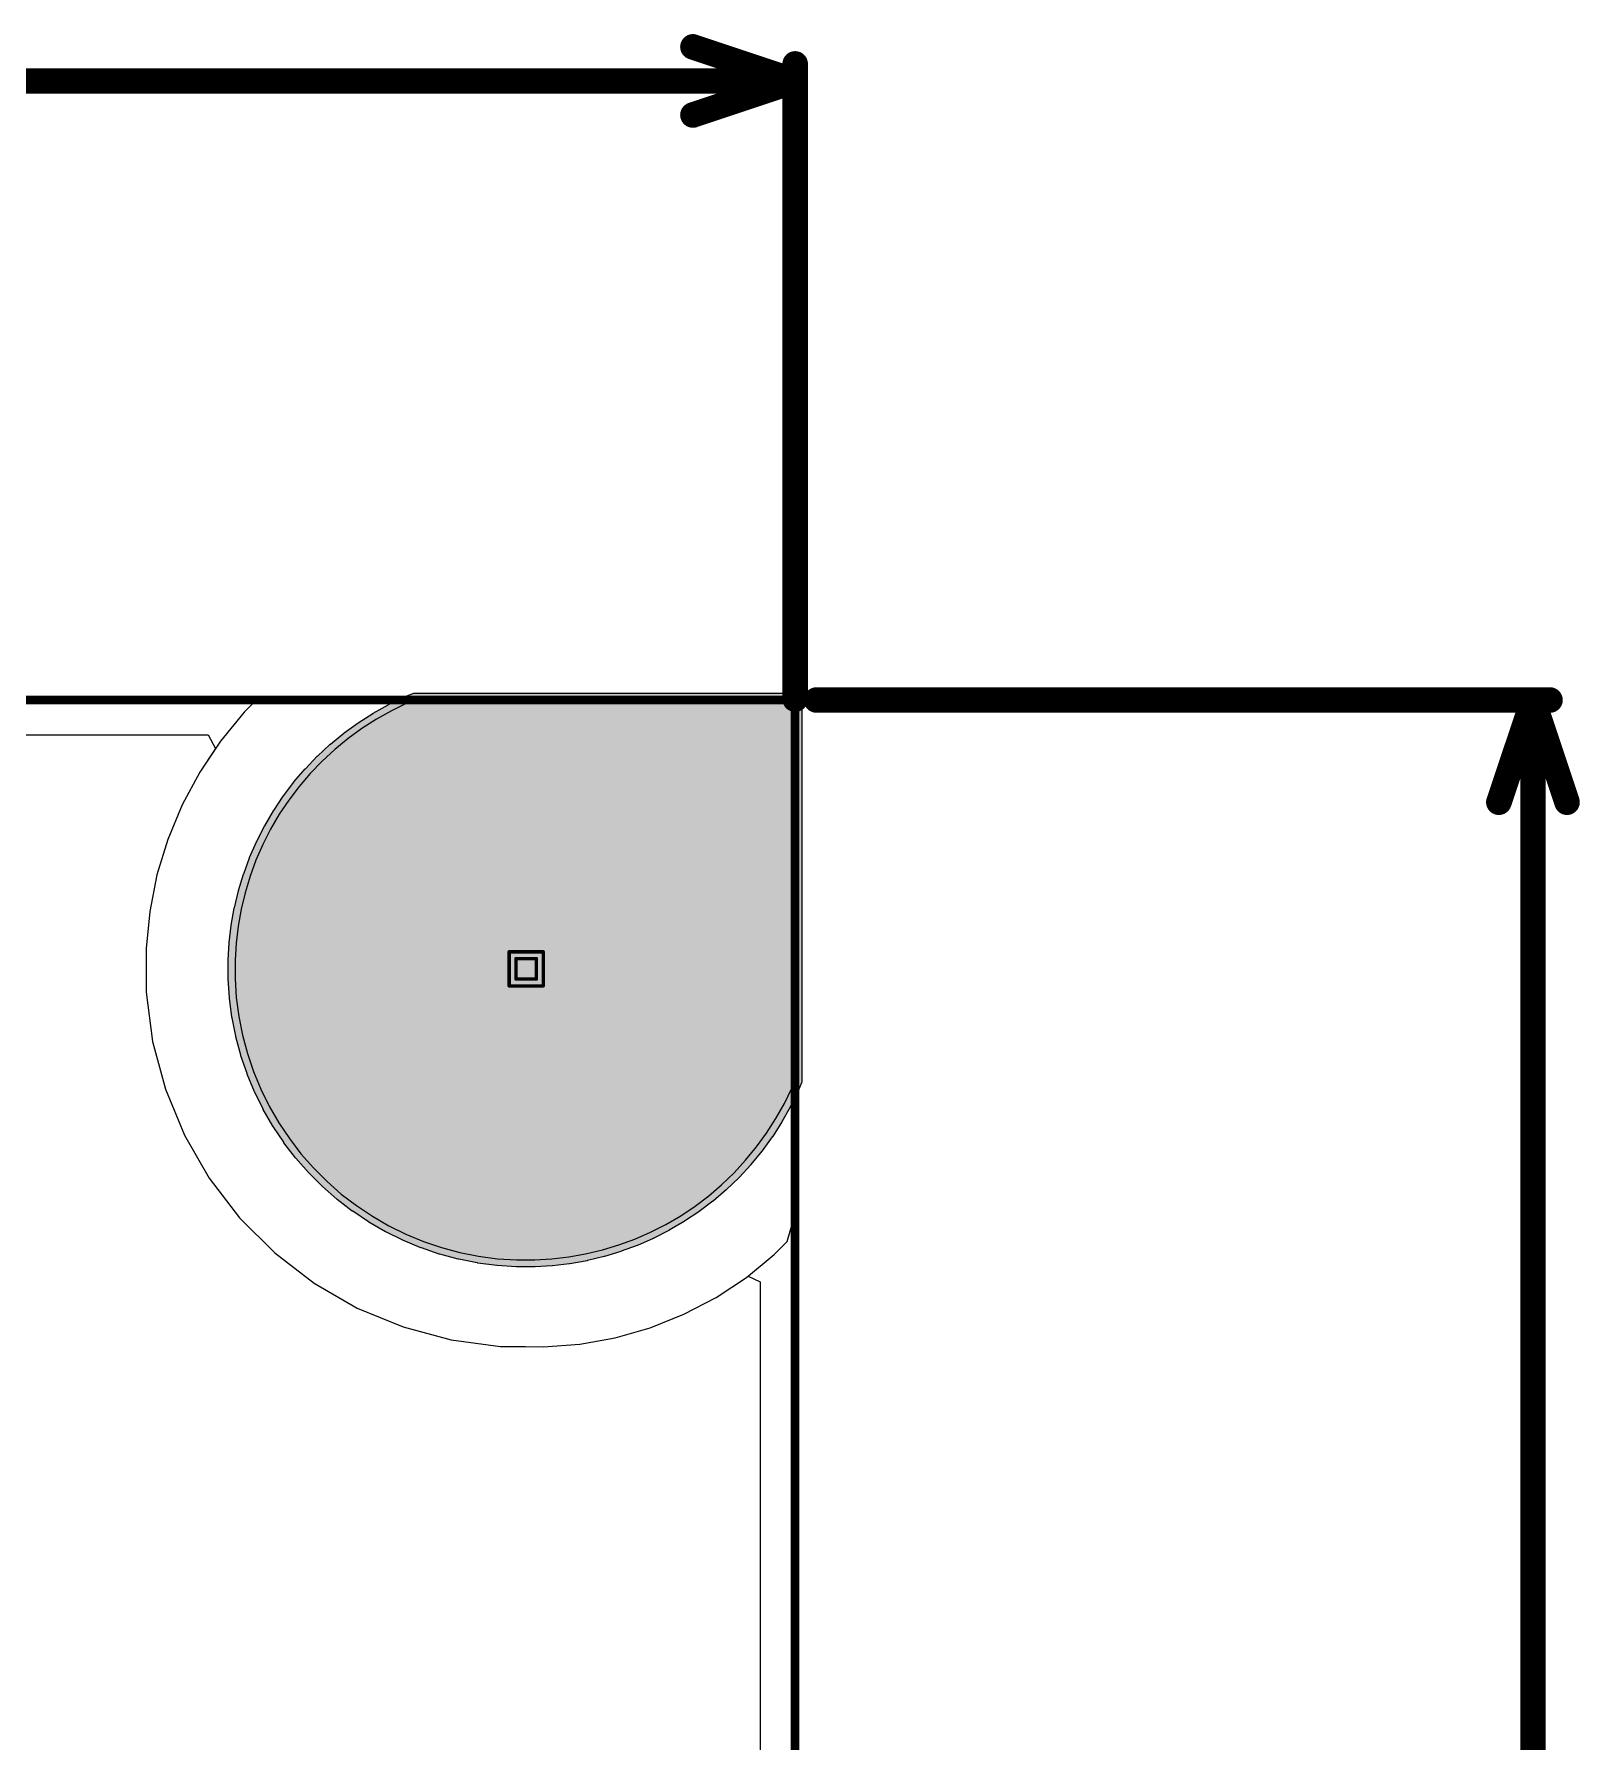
# Model space of a CAD drawing. Header units: inches. Extents: x -3 to 195, y 0 to 199.
# Drawn here: x 3.097 to 4.004, y 4.113 to 5.115 of the extents above; entities that cross this region are included whole.
import ezdxf

# ---------------------------------------------------------------- set-up
doc = ezdxf.new("R2010")
doc.units = ezdxf.units.IN
doc.header["$MEASUREMENT"] = 0
for name, color, linetype in [('Board Outline', 216, 'Continuous'), ('Bottom Layer', 5, 'Continuous'), ('Bottom Solder', 6, 'Continuous'), ('Dimensions', 6, 'Continuous'), ('Drill Drawing', 1, 'Continuous'), ('Multi-Layer', 9, 'Continuous'), ('Pad Holes', 156, 'Continuous'), ('Top Layer', 1, 'Continuous'), ('Top Solder', 216, 'Continuous')]:
    doc.layers.add(name, color=color, linetype=linetype)

msp = doc.modelspace()

# ---------------------------------------------------------------- hatches: boundary and pattern name
at = {"layer": 'Bottom Layer'}
msp.add_hatch(color=5, dxfattribs=at).paths.add_polyline_path([(3.5433, 4.7244), (3.3201, 4.7244), (3.3154, 4.7225), (3.3064, 4.7181), (3.2976, 4.7132), (3.2891, 4.7077), (3.281, 4.7018), (3.2732, 4.6954), (3.2658, 4.6886), (3.2588, 4.6813), (3.2523, 4.6737), (3.2462, 4.6657), (3.2406, 4.6573), (3.2355, 4.6486), (3.2309, 4.6396), (3.2269, 4.6304), (3.2234, 4.621), (3.2205, 4.6113), (3.2182, 4.6016), (3.2164, 4.5916), (3.2152, 4.5816), (3.2146, 4.5716), (3.2146, 4.5666), (3.2146, 4.561), (3.2153, 4.5498), (3.2168, 4.5387), (3.219, 4.5277), (3.2219, 4.5169), (3.2255, 4.5063), (3.2298, 4.496), (3.2347, 4.486), (3.2403, 4.4763), (3.2465, 4.467), (3.2533, 4.4581), (3.2607, 4.4497), (3.2686, 4.4418), (3.277, 4.4344), (3.2859, 4.4276), (3.2952, 4.4214), (3.3049, 4.4158), (3.3149, 4.4109), (3.3252, 4.4066), (3.3358, 4.403), (3.3466, 4.4001), (3.3576, 4.3979), (3.3687, 4.3964), (3.3799, 4.3957), (3.3855, 4.3957), (3.3905, 4.3957), (3.4005, 4.3963), (3.4105, 4.3975), (3.4204, 4.3993), (3.4302, 4.4016), (3.4399, 4.4045), (3.4493, 4.408), (3.4585, 4.412), (3.4675, 4.4166), (3.4762, 4.4217), (3.4846, 4.4273), (3.4926, 4.4334), (3.5002, 4.4399), (3.5075, 4.4469), (3.5143, 4.4543), (3.5207, 4.4621), (3.5266, 4.4702), (3.5321, 4.4787), (3.537, 4.4875), (3.5414, 4.4965), (3.5433, 4.5012)])
h = msp.add_hatch(color=5, dxfattribs=at)
edge = h.paths.add_edge_path()
edge.add_arc((3.3855, 4.5666), 0.1083, 0, 360)
at = {"layer": 'Bottom Solder'}
msp.add_hatch(color=6, dxfattribs=at).paths.add_polyline_path([(3.5438, 4.7284), (3.5443, 4.7283), (3.5448, 4.7281), (3.5453, 4.7279), (3.5457, 4.7276), (3.5461, 4.7272), (3.5465, 4.7268), (3.5468, 4.7264), (3.547, 4.7259), (3.5472, 4.7254), (3.5473, 4.7249), (3.5473, 4.7244), (3.5473, 4.5012), (3.5473, 4.5007), (3.5472, 4.5001), (3.547, 4.4996), (3.5451, 4.495), (3.545, 4.4949), (3.545, 4.4948), (3.5406, 4.4857), (3.5405, 4.4856), (3.5405, 4.4855), (3.5356, 4.4767), (3.5355, 4.4766), (3.5354, 4.4765), (3.53, 4.468), (3.5299, 4.468), (3.5299, 4.4679), (3.524, 4.4597), (3.5239, 4.4596), (3.5238, 4.4595), (3.5174, 4.4517), (3.5174, 4.4517), (3.5173, 4.4516), (3.5104, 4.4442), (3.5104, 4.4441), (3.5103, 4.444), (3.503, 4.437), (3.5029, 4.4369), (3.5029, 4.4369), (3.4952, 4.4303), (3.4951, 4.4303), (3.495, 4.4302), (3.487, 4.4241), (3.4869, 4.424), (3.4868, 4.424), (3.4784, 4.4184), (3.4783, 4.4183), (3.4782, 4.4182), (3.4695, 4.4132), (3.4694, 4.4131), (3.4693, 4.413), (3.4604, 4.4085), (3.4603, 4.4084), (3.4601, 4.4084), (3.4509, 4.4043), (3.4508, 4.4043), (3.4507, 4.4042), (3.4413, 4.4008), (3.4411, 4.4007), (3.441, 4.4007), (3.4314, 4.3978), (3.4313, 4.3977), (3.4312, 4.3977), (3.4214, 4.3954), (3.4213, 4.3953), (3.4212, 4.3953), (3.4112, 4.3935), (3.4111, 4.3935), (3.411, 4.3935), (3.401, 4.3923), (3.4009, 4.3923), (3.4008, 4.3923), (3.3907, 4.3917), (3.3906, 4.3917), (3.3905, 4.3917), (3.3855, 4.3917), (3.3799, 4.3917), (3.3797, 4.3917), (3.3796, 4.3917), (3.3684, 4.3924), (3.3683, 4.3925), (3.3682, 4.3925), (3.3571, 4.3939), (3.357, 4.394), (3.3568, 4.394), (3.3459, 4.3961), (3.3457, 4.3962), (3.3456, 4.3962), (3.3348, 4.3991), (3.3347, 4.3991), (3.3345, 4.3992), (3.324, 4.4028), (3.3238, 4.4028), (3.3237, 4.4029), (3.3134, 4.4071), (3.3133, 4.4072), (3.3131, 4.4073), (3.3031, 4.4122), (3.303, 4.4123), (3.3029, 4.4123), (3.2932, 4.4179), (3.2931, 4.418), (3.293, 4.4181), (3.2837, 4.4243), (3.2836, 4.4244), (3.2834, 4.4244), (3.2746, 4.4312), (3.2745, 4.4313), (3.2744, 4.4314), (3.266, 4.4388), (3.2659, 4.4389), (3.2658, 4.439), (3.2579, 4.4469), (3.2578, 4.447), (3.2577, 4.4471), (3.2503, 4.4555), (3.2502, 4.4556), (3.2501, 4.4557), (3.2433, 4.4645), (3.2433, 4.4647), (3.2432, 4.4648), (3.237, 4.4741), (3.2369, 4.4742), (3.2368, 4.4743), (3.2312, 4.484), (3.2312, 4.4841), (3.2311, 4.4842), (3.2262, 4.4942), (3.2261, 4.4944), (3.226, 4.4945), (3.2218, 4.5048), (3.2217, 4.5049), (3.2217, 4.5051), (3.2181, 4.5156), (3.218, 4.5158), (3.218, 4.5159), (3.2151, 4.5267), (3.2151, 4.5268), (3.215, 4.527), (3.2129, 4.5379), (3.2128, 4.5381), (3.2128, 4.5382), (3.2114, 4.5493), (3.2114, 4.5494), (3.2113, 4.5495), (3.2106, 4.5607), (3.2106, 4.5608), (3.2106, 4.561), (3.2106, 4.5666), (3.2106, 4.5716), (3.2106, 4.5717), (3.2106, 4.5718), (3.2112, 4.5819), (3.2112, 4.582), (3.2112, 4.5821), (3.2124, 4.5921), (3.2124, 4.5922), (3.2124, 4.5923), (3.2142, 4.6023), (3.2142, 4.6024), (3.2143, 4.6025), (3.2166, 4.6123), (3.2166, 4.6124), (3.2167, 4.6125), (3.2196, 4.6221), (3.2196, 4.6222), (3.2197, 4.6224), (3.2231, 4.6318), (3.2232, 4.6319), (3.2232, 4.632), (3.2273, 4.6412), (3.2273, 4.6414), (3.2274, 4.6415), (3.2319, 4.6504), (3.232, 4.6505), (3.2321, 4.6506), (3.2371, 4.6593), (3.2372, 4.6594), (3.2373, 4.6595), (3.2429, 4.6679), (3.2429, 4.668), (3.243, 4.6681), (3.2491, 4.6761), (3.2492, 4.6762), (3.2492, 4.6763), (3.2558, 4.684), (3.2558, 4.684), (3.2559, 4.6841), (3.2629, 4.6914), (3.263, 4.6915), (3.2631, 4.6915), (3.2705, 4.6984), (3.2706, 4.6985), (3.2706, 4.6985), (3.2784, 4.7049), (3.2785, 4.705), (3.2786, 4.7051), (3.2868, 4.711), (3.2869, 4.711), (3.2869, 4.7111), (3.2954, 4.7165), (3.2955, 4.7166), (3.2956, 4.7167), (3.3044, 4.7216), (3.3045, 4.7216), (3.3046, 4.7217), (3.3137, 4.7261), (3.3138, 4.7261), (3.3139, 4.7262), (3.3185, 4.7281), (3.319, 4.7283), (3.3196, 4.7284), (3.3201, 4.7284), (3.5433, 4.7284)])
h = msp.add_hatch(color=6, dxfattribs=at)
edge = h.paths.add_edge_path()
edge.add_arc((3.3855, 4.5666), 0.1123, 0, 360)
at = {"layer": 'Multi-Layer'}
h = msp.add_hatch(color=9, dxfattribs=at)
edge = h.paths.add_edge_path()
edge.add_arc((3.3855, 4.5666), 0.1083, 0, 360)
at = {"layer": 'Pad Holes'}
h = msp.add_hatch(color=7, dxfattribs=at)
edge = h.paths.add_edge_path()
edge.add_arc((3.3855, 4.5666), 0.061, 0, 360)
at = {"layer": 'Top Layer'}
msp.add_hatch(color=1, dxfattribs=at).paths.add_polyline_path([(3.5433, 4.7244), (3.3201, 4.7244), (3.3154, 4.7225), (3.3064, 4.7181), (3.2976, 4.7132), (3.2891, 4.7077), (3.281, 4.7018), (3.2732, 4.6954), (3.2658, 4.6886), (3.2588, 4.6813), (3.2523, 4.6737), (3.2462, 4.6657), (3.2406, 4.6573), (3.2355, 4.6486), (3.2309, 4.6396), (3.2269, 4.6304), (3.2234, 4.621), (3.2205, 4.6113), (3.2182, 4.6016), (3.2164, 4.5916), (3.2152, 4.5816), (3.2146, 4.5716), (3.2146, 4.5666), (3.2146, 4.561), (3.2153, 4.5498), (3.2168, 4.5387), (3.219, 4.5277), (3.2219, 4.5169), (3.2255, 4.5063), (3.2298, 4.496), (3.2347, 4.486), (3.2403, 4.4763), (3.2465, 4.467), (3.2533, 4.4581), (3.2607, 4.4497), (3.2686, 4.4418), (3.277, 4.4344), (3.2859, 4.4276), (3.2952, 4.4214), (3.3049, 4.4158), (3.3149, 4.4109), (3.3252, 4.4066), (3.3358, 4.403), (3.3466, 4.4001), (3.3576, 4.3979), (3.3687, 4.3964), (3.3799, 4.3957), (3.3855, 4.3957), (3.3905, 4.3957), (3.4005, 4.3963), (3.4105, 4.3975), (3.4204, 4.3993), (3.4302, 4.4016), (3.4399, 4.4045), (3.4493, 4.408), (3.4585, 4.412), (3.4675, 4.4166), (3.4762, 4.4217), (3.4846, 4.4273), (3.4926, 4.4334), (3.5002, 4.4399), (3.5075, 4.4469), (3.5143, 4.4543), (3.5207, 4.4621), (3.5266, 4.4702), (3.5321, 4.4787), (3.537, 4.4875), (3.5414, 4.4965), (3.5433, 4.5012)])
h = msp.add_hatch(color=1, dxfattribs=at)
edge = h.paths.add_edge_path()
edge.add_arc((3.3855, 4.5666), 0.1083, 0, 360)
at = {"layer": 'Top Solder'}
msp.add_hatch(color=216, dxfattribs=at).paths.add_polyline_path([(3.5438, 4.7284), (3.5443, 4.7283), (3.5448, 4.7281), (3.5453, 4.7279), (3.5457, 4.7276), (3.5461, 4.7272), (3.5465, 4.7268), (3.5468, 4.7264), (3.547, 4.7259), (3.5472, 4.7254), (3.5473, 4.7249), (3.5473, 4.7244), (3.5473, 4.5012), (3.5473, 4.5007), (3.5472, 4.5001), (3.547, 4.4996), (3.5451, 4.495), (3.545, 4.4949), (3.545, 4.4948), (3.5406, 4.4857), (3.5405, 4.4856), (3.5405, 4.4855), (3.5356, 4.4767), (3.5355, 4.4766), (3.5354, 4.4765), (3.53, 4.468), (3.5299, 4.468), (3.5299, 4.4679), (3.524, 4.4597), (3.5239, 4.4596), (3.5238, 4.4595), (3.5174, 4.4517), (3.5174, 4.4517), (3.5173, 4.4516), (3.5104, 4.4442), (3.5104, 4.4441), (3.5103, 4.444), (3.503, 4.437), (3.5029, 4.4369), (3.5029, 4.4369), (3.4952, 4.4303), (3.4951, 4.4303), (3.495, 4.4302), (3.487, 4.4241), (3.4869, 4.424), (3.4868, 4.424), (3.4784, 4.4184), (3.4783, 4.4183), (3.4782, 4.4182), (3.4695, 4.4132), (3.4694, 4.4131), (3.4693, 4.413), (3.4604, 4.4085), (3.4603, 4.4084), (3.4601, 4.4084), (3.4509, 4.4043), (3.4508, 4.4043), (3.4507, 4.4042), (3.4413, 4.4008), (3.4411, 4.4007), (3.441, 4.4007), (3.4314, 4.3978), (3.4313, 4.3977), (3.4312, 4.3977), (3.4214, 4.3954), (3.4213, 4.3953), (3.4212, 4.3953), (3.4112, 4.3935), (3.4111, 4.3935), (3.411, 4.3935), (3.401, 4.3923), (3.4009, 4.3923), (3.4008, 4.3923), (3.3907, 4.3917), (3.3906, 4.3917), (3.3905, 4.3917), (3.3855, 4.3917), (3.3799, 4.3917), (3.3797, 4.3917), (3.3796, 4.3917), (3.3684, 4.3924), (3.3683, 4.3925), (3.3682, 4.3925), (3.3571, 4.3939), (3.357, 4.394), (3.3568, 4.394), (3.3459, 4.3961), (3.3457, 4.3962), (3.3456, 4.3962), (3.3348, 4.3991), (3.3347, 4.3991), (3.3345, 4.3992), (3.324, 4.4028), (3.3238, 4.4028), (3.3237, 4.4029), (3.3134, 4.4071), (3.3133, 4.4072), (3.3131, 4.4073), (3.3031, 4.4122), (3.303, 4.4123), (3.3029, 4.4123), (3.2932, 4.4179), (3.2931, 4.418), (3.293, 4.4181), (3.2837, 4.4243), (3.2836, 4.4244), (3.2834, 4.4244), (3.2746, 4.4312), (3.2745, 4.4313), (3.2744, 4.4314), (3.266, 4.4388), (3.2659, 4.4389), (3.2658, 4.439), (3.2579, 4.4469), (3.2578, 4.447), (3.2577, 4.4471), (3.2503, 4.4555), (3.2502, 4.4556), (3.2501, 4.4557), (3.2433, 4.4645), (3.2433, 4.4647), (3.2432, 4.4648), (3.237, 4.4741), (3.2369, 4.4742), (3.2368, 4.4743), (3.2312, 4.484), (3.2312, 4.4841), (3.2311, 4.4842), (3.2262, 4.4942), (3.2261, 4.4944), (3.226, 4.4945), (3.2218, 4.5048), (3.2217, 4.5049), (3.2217, 4.5051), (3.2181, 4.5156), (3.218, 4.5158), (3.218, 4.5159), (3.2151, 4.5267), (3.2151, 4.5268), (3.215, 4.527), (3.2129, 4.5379), (3.2128, 4.5381), (3.2128, 4.5382), (3.2114, 4.5493), (3.2114, 4.5494), (3.2113, 4.5495), (3.2106, 4.5607), (3.2106, 4.5608), (3.2106, 4.561), (3.2106, 4.5666), (3.2106, 4.5716), (3.2106, 4.5717), (3.2106, 4.5718), (3.2112, 4.5819), (3.2112, 4.582), (3.2112, 4.5821), (3.2124, 4.5921), (3.2124, 4.5922), (3.2124, 4.5923), (3.2142, 4.6023), (3.2142, 4.6024), (3.2143, 4.6025), (3.2166, 4.6123), (3.2166, 4.6124), (3.2167, 4.6125), (3.2196, 4.6221), (3.2196, 4.6222), (3.2197, 4.6224), (3.2231, 4.6318), (3.2232, 4.6319), (3.2232, 4.632), (3.2273, 4.6412), (3.2273, 4.6414), (3.2274, 4.6415), (3.2319, 4.6504), (3.232, 4.6505), (3.2321, 4.6506), (3.2371, 4.6593), (3.2372, 4.6594), (3.2373, 4.6595), (3.2429, 4.6679), (3.2429, 4.668), (3.243, 4.6681), (3.2491, 4.6761), (3.2492, 4.6762), (3.2492, 4.6763), (3.2558, 4.684), (3.2558, 4.684), (3.2559, 4.6841), (3.2629, 4.6914), (3.263, 4.6915), (3.2631, 4.6915), (3.2705, 4.6984), (3.2706, 4.6985), (3.2706, 4.6985), (3.2784, 4.7049), (3.2785, 4.705), (3.2786, 4.7051), (3.2868, 4.711), (3.2869, 4.711), (3.2869, 4.7111), (3.2954, 4.7165), (3.2955, 4.7166), (3.2956, 4.7167), (3.3044, 4.7216), (3.3045, 4.7216), (3.3046, 4.7217), (3.3137, 4.7261), (3.3138, 4.7261), (3.3139, 4.7262), (3.3185, 4.7281), (3.319, 4.7283), (3.3196, 4.7284), (3.3201, 4.7284), (3.5433, 4.7284)])
h = msp.add_hatch(color=216, dxfattribs=at)
edge = h.paths.add_edge_path()
edge.add_arc((3.3855, 4.5666), 0.1123, 0, 360)

# ---------------------------------------------------------------- linework, layer by layer
at = {"layer": 'Board Outline'}
for points in [[(0, 4.7244, 0.005, 0.005, 0), (3.5433, 4.7244, 0.005, 0.005, 0)], [(3.5433, 0, 0.005, 0.005, 0), (3.5433, 4.7244, 0.005, 0.005, 0)]]:
    msp.add_lwpolyline(points, format="xyseb", dxfattribs=at)
msp.add_lwpolyline([(3.5421, 4.7244, 0.0025, 0.0025, 1), (3.5446, 4.7244, 0.0025, 0.0025, 1)], format="xyseb", close=True, dxfattribs=at)
msp.add_lwpolyline([(3.5421, 4.7244, 0.0025, 0.0025, 1), (3.5446, 4.7244, 0.0025, 0.0025, 1)], format="xyseb", close=True, dxfattribs=at)
at = {"layer": 'Bottom Layer'}
for p, q in [((3.3154, 4.7225), (3.3064, 4.7181)), ((3.3201, 4.7244), (3.3154, 4.7225)), ((3.5433, 4.7244), (3.3201, 4.7244)), ((3.5433, 4.5012), (3.5433, 4.7244)), ((3.2976, 4.7132), (3.2891, 4.7077)), ((3.3064, 4.7181), (3.2976, 4.7132)), ((0.3415, 4.704), (3.1989, 4.704)), ((3.1989, 4.704), (3.2032, 4.696)), ((3.281, 4.7018), (3.2732, 4.6954)), ((3.2891, 4.7077), (3.281, 4.7018)), ((3.2032, 4.696), (3.1939, 4.6821)), ((3.2732, 4.6954), (3.2658, 4.6886)), ((3.1939, 4.6821), (3.1836, 4.6628)), ((3.2588, 4.6813), (3.2523, 4.6737)), ((3.2658, 4.6886), (3.2588, 4.6813)), ((3.2523, 4.6737), (3.2462, 4.6657)), ((3.1836, 4.6628), (3.1752, 4.6426)), ((3.2462, 4.6657), (3.2406, 4.6573)), ((3.2406, 4.6573), (3.2355, 4.6486)), ((3.1752, 4.6426), (3.1688, 4.6217)), ((3.2355, 4.6486), (3.2309, 4.6396)), ((3.2309, 4.6396), (3.2269, 4.6304)), ((3.1688, 4.6217), (3.1646, 4.6002)), ((3.2269, 4.6304), (3.2234, 4.621)), ((3.2205, 4.6113), (3.2182, 4.6016)), ((3.2234, 4.621), (3.2205, 4.6113)), ((3.2182, 4.6016), (3.2164, 4.5916)), ((3.1646, 4.6002), (3.1624, 4.5785)), ((3.2164, 4.5916), (3.2152, 4.5816)), ((3.2152, 4.5816), (3.2146, 4.5716)), ((3.1624, 4.5785), (3.1624, 4.5675)), ((3.2146, 4.5716), (3.2146, 4.5666)), ((3.1624, 4.5675), (3.1624, 4.553)), ((3.2146, 4.5666), (3.2146, 4.561)), ((3.1624, 4.553), (3.1662, 4.524)), ((3.2146, 4.561), (3.2153, 4.5498)), ((3.2153, 4.5498), (3.2168, 4.5387)), ((3.2168, 4.5387), (3.219, 4.5277)), ((3.1662, 4.524), (3.1738, 4.4959)), ((3.219, 4.5277), (3.2219, 4.5169)), ((3.2219, 4.5169), (3.2255, 4.5063)), ((3.2255, 4.5063), (3.2298, 4.496)), ((3.5414, 4.4965), (3.5433, 4.5012)), ((3.5433, 4.5012), (3.5433, 4.5012)), ((3.1738, 4.4959), (3.185, 4.4689)), ((3.2298, 4.496), (3.2347, 4.486)), ((3.537, 4.4875), (3.5414, 4.4965)), ((3.2347, 4.486), (3.2403, 4.4763)), ((3.5321, 4.4787), (3.537, 4.4875)), ((3.2403, 4.4763), (3.2465, 4.467)), ((3.5266, 4.4702), (3.5321, 4.4787)), ((3.185, 4.4689), (3.1995, 4.4437)), ((3.2465, 4.467), (3.2533, 4.4581)), ((3.5143, 4.4543), (3.5207, 4.4621)), ((3.5207, 4.4621), (3.5266, 4.4702)), ((3.2533, 4.4581), (3.2607, 4.4497)), ((3.5075, 4.4469), (3.5143, 4.4543)), ((3.1995, 4.4437), (3.2173, 4.4205)), ((3.2607, 4.4497), (3.2686, 4.4418)), ((3.2686, 4.4418), (3.277, 4.4344)), ((3.5002, 4.4399), (3.5075, 4.4469)), ((3.277, 4.4344), (3.2859, 4.4276)), ((3.4846, 4.4273), (3.4926, 4.4334)), ((3.4926, 4.4334), (3.5002, 4.4399)), ((3.2859, 4.4276), (3.2952, 4.4214)), ((3.2952, 4.4214), (3.3049, 4.4158)), ((3.4675, 4.4166), (3.4762, 4.4217)), ((3.4762, 4.4217), (3.4846, 4.4273)), ((3.2173, 4.4205), (3.2379, 4.3999)), ((3.3049, 4.4158), (3.3149, 4.4109)), ((3.3149, 4.4109), (3.3252, 4.4066)), ((3.4493, 4.408), (3.4585, 4.412)), ((3.4585, 4.412), (3.4675, 4.4166)), ((3.3252, 4.4066), (3.3358, 4.403)), ((3.3358, 4.403), (3.3466, 4.4001)), ((3.4204, 4.3993), (3.4302, 4.4016)), ((3.4302, 4.4016), (3.4399, 4.4045)), ((3.4399, 4.4045), (3.4493, 4.408)), ((3.2379, 4.3999), (3.2611, 4.3821)), ((3.3466, 4.4001), (3.3576, 4.3979)), ((3.3576, 4.3979), (3.3687, 4.3964)), ((3.3687, 4.3964), (3.3799, 4.3957)), ((3.3799, 4.3957), (3.3855, 4.3957)), ((3.3855, 4.3957), (3.3905, 4.3957)), ((3.3905, 4.3957), (3.4005, 4.3963)), ((3.4005, 4.3963), (3.4105, 4.3975)), ((3.4105, 4.3975), (3.4204, 4.3993)), ((3.2611, 4.3821), (3.2863, 4.3675)), ((3.4969, 4.3737), (3.5147, 4.3855)), ((3.5147, 4.3855), (3.5157, 4.3863)), ((3.5157, 4.3863), (3.5229, 4.3829)), ((3.5229, 4.3829), (3.5229, 0.8174)), ((3.4781, 4.3638), (3.4969, 4.3737)), ((3.2863, 4.3675), (3.3133, 4.3564)), ((3.4583, 4.3558), (3.4781, 4.3638)), ((3.3133, 4.3564), (3.3415, 4.3488)), ((3.4378, 4.35), (3.4583, 4.3558)), ((3.3415, 4.3488), (3.3704, 4.345)), ((3.3704, 4.345), (3.385, 4.345)), ((3.385, 4.345), (3.3956, 4.3447)), ((3.3956, 4.3447), (3.4169, 4.3463)), ((3.4169, 4.3463), (3.4378, 4.35))]:
    msp.add_line(p, q, dxfattribs=at)
at = {"layer": 'Bottom Solder'}
for p, q in [((3.2956, 4.7167), (3.3044, 4.7216)), ((3.3044, 4.7216), (3.3045, 4.7216)), ((3.3045, 4.7216), (3.3046, 4.7217)), ((3.3046, 4.7217), (3.3137, 4.7261)), ((3.3137, 4.7261), (3.3138, 4.7261)), ((3.3138, 4.7261), (3.3139, 4.7262)), ((3.3139, 4.7262), (3.3185, 4.7281)), ((3.3185, 4.7281), (3.319, 4.7283)), ((3.319, 4.7283), (3.3196, 4.7284)), ((3.3196, 4.7284), (3.3201, 4.7284)), ((3.3201, 4.7284), (3.5433, 4.7284)), ((3.5433, 4.7284), (3.5438, 4.7284)), ((3.5438, 4.7284), (3.5443, 4.7283)), ((3.5443, 4.7283), (3.5448, 4.7281)), ((3.5448, 4.7281), (3.5453, 4.7279)), ((3.5453, 4.7279), (3.5457, 4.7276)), ((3.5457, 4.7276), (3.5461, 4.7272)), ((3.5461, 4.7272), (3.5465, 4.7268)), ((3.5465, 4.7268), (3.5468, 4.7264)), ((3.5468, 4.7264), (3.547, 4.7259)), ((3.547, 4.7259), (3.5472, 4.7254)), ((3.5472, 4.7254), (3.5473, 4.7249)), ((3.5473, 4.7249), (3.5473, 4.7244)), ((3.5473, 4.7244), (3.5473, 4.5012)), ((3.2869, 4.7111), (3.2954, 4.7165)), ((3.2954, 4.7165), (3.2955, 4.7166)), ((3.2955, 4.7166), (3.2956, 4.7167)), ((3.2706, 4.6985), (3.2784, 4.7049)), ((3.2784, 4.7049), (3.2785, 4.705)), ((3.2785, 4.705), (3.2786, 4.7051)), ((3.2786, 4.7051), (3.2868, 4.711)), ((3.2868, 4.711), (3.2869, 4.711)), ((3.2869, 4.711), (3.2869, 4.7111)), ((3.2559, 4.6841), (3.2629, 4.6914)), ((3.2629, 4.6914), (3.263, 4.6915)), ((3.263, 4.6915), (3.2631, 4.6915)), ((3.2631, 4.6915), (3.2705, 4.6984)), ((3.2705, 4.6984), (3.2706, 4.6985)), ((3.2706, 4.6985), (3.2706, 4.6985)), ((3.2492, 4.6763), (3.2558, 4.684)), ((3.2558, 4.684), (3.2559, 4.6841)), ((3.2558, 4.684), (3.2558, 4.684)), ((3.243, 4.6681), (3.2491, 4.6761)), ((3.2491, 4.6761), (3.2492, 4.6762)), ((3.2492, 4.6762), (3.2492, 4.6763)), ((3.2373, 4.6595), (3.2429, 4.6679)), ((3.2429, 4.668), (3.243, 4.6681)), ((3.2429, 4.6679), (3.2429, 4.668)), ((3.2321, 4.6506), (3.2371, 4.6593)), ((3.2371, 4.6593), (3.2372, 4.6594)), ((3.2372, 4.6594), (3.2373, 4.6595)), ((3.2232, 4.632), (3.2273, 4.6412)), ((3.2273, 4.6414), (3.2274, 4.6415)), ((3.2273, 4.6412), (3.2273, 4.6414)), ((3.2274, 4.6415), (3.2319, 4.6504)), ((3.2319, 4.6504), (3.232, 4.6505)), ((3.232, 4.6505), (3.2321, 4.6506)), ((3.2197, 4.6224), (3.2231, 4.6318)), ((3.2231, 4.6318), (3.2232, 4.6319)), ((3.2232, 4.6319), (3.2232, 4.632)), ((3.2167, 4.6125), (3.2196, 4.6221)), ((3.2196, 4.6222), (3.2197, 4.6224)), ((3.2196, 4.6221), (3.2196, 4.6222)), ((3.2143, 4.6025), (3.2166, 4.6123)), ((3.2166, 4.6124), (3.2167, 4.6125)), ((3.2166, 4.6123), (3.2166, 4.6124)), ((3.2124, 4.5923), (3.2142, 4.6023)), ((3.2142, 4.6024), (3.2143, 4.6025)), ((3.2142, 4.6023), (3.2142, 4.6024)), ((3.2112, 4.5821), (3.2124, 4.5921)), ((3.2124, 4.5922), (3.2124, 4.5923)), ((3.2124, 4.5921), (3.2124, 4.5922)), ((3.2106, 4.5718), (3.2112, 4.5819)), ((3.2112, 4.582), (3.2112, 4.5821)), ((3.2112, 4.5819), (3.2112, 4.582)), ((3.2106, 4.5717), (3.2106, 4.5718)), ((3.2106, 4.5716), (3.2106, 4.5717)), ((3.2106, 4.5666), (3.2106, 4.5716)), ((3.2106, 4.561), (3.2106, 4.5666)), ((3.2106, 4.5608), (3.2106, 4.561)), ((3.2106, 4.5607), (3.2106, 4.5608)), ((3.2113, 4.5495), (3.2106, 4.5607)), ((3.2114, 4.5494), (3.2113, 4.5495)), ((3.2114, 4.5493), (3.2114, 4.5494)), ((3.2128, 4.5382), (3.2114, 4.5493)), ((3.2128, 4.5381), (3.2128, 4.5382)), ((3.2129, 4.5379), (3.2128, 4.5381)), ((3.215, 4.527), (3.2129, 4.5379)), ((3.2151, 4.5268), (3.215, 4.527)), ((3.2151, 4.5267), (3.2151, 4.5268)), ((3.218, 4.5159), (3.2151, 4.5267)), ((3.218, 4.5158), (3.218, 4.5159)), ((3.2181, 4.5156), (3.218, 4.5158)), ((3.2217, 4.5051), (3.2181, 4.5156)), ((3.2217, 4.5049), (3.2217, 4.5051)), ((3.2218, 4.5048), (3.2217, 4.5049)), ((3.226, 4.4945), (3.2218, 4.5048)), ((3.5473, 4.5012), (3.5473, 4.5007)), ((3.2261, 4.4944), (3.226, 4.4945)), ((3.2262, 4.4942), (3.2261, 4.4944)), ((3.2311, 4.4842), (3.2262, 4.4942)), ((3.545, 4.4948), (3.5406, 4.4857)), ((3.5451, 4.495), (3.545, 4.4949)), ((3.545, 4.4949), (3.545, 4.4948)), ((3.547, 4.4996), (3.5451, 4.495)), ((3.5472, 4.5001), (3.547, 4.4996)), ((3.547, 4.4996), (3.547, 4.4996)), ((3.5473, 4.5007), (3.5472, 4.5001)), ((3.2312, 4.4841), (3.2311, 4.4842)), ((3.2312, 4.484), (3.2312, 4.4841)), ((3.2368, 4.4743), (3.2312, 4.484)), ((3.5405, 4.4855), (3.5356, 4.4767)), ((3.5406, 4.4857), (3.5405, 4.4856)), ((3.5405, 4.4856), (3.5405, 4.4855)), ((3.2369, 4.4742), (3.2368, 4.4743)), ((3.237, 4.4741), (3.2369, 4.4742)), ((3.2432, 4.4648), (3.237, 4.4741)), ((3.5354, 4.4765), (3.53, 4.468)), ((3.5355, 4.4766), (3.5354, 4.4765)), ((3.5356, 4.4767), (3.5355, 4.4766)), ((3.2433, 4.4647), (3.2432, 4.4648)), ((3.2433, 4.4645), (3.2433, 4.4647)), ((3.2501, 4.4557), (3.2433, 4.4645)), ((3.5299, 4.4679), (3.524, 4.4597)), ((3.53, 4.468), (3.5299, 4.468)), ((3.5299, 4.468), (3.5299, 4.4679)), ((3.2502, 4.4556), (3.2501, 4.4557)), ((3.2503, 4.4555), (3.2502, 4.4556)), ((3.2577, 4.4471), (3.2503, 4.4555)), ((3.5173, 4.4516), (3.5104, 4.4442)), ((3.5174, 4.4517), (3.5173, 4.4516)), ((3.5238, 4.4595), (3.5174, 4.4517)), ((3.5174, 4.4517), (3.5174, 4.4517)), ((3.5239, 4.4596), (3.5238, 4.4595)), ((3.524, 4.4597), (3.5239, 4.4596)), ((3.2578, 4.447), (3.2577, 4.4471)), ((3.2579, 4.4469), (3.2578, 4.447)), ((3.2658, 4.439), (3.2579, 4.4469)), ((3.5103, 4.444), (3.503, 4.437)), ((3.5104, 4.4441), (3.5103, 4.444)), ((3.5104, 4.4442), (3.5104, 4.4441)), ((3.2659, 4.4389), (3.2658, 4.439)), ((3.266, 4.4388), (3.2659, 4.4389)), ((3.2744, 4.4314), (3.266, 4.4388)), ((3.2745, 4.4313), (3.2744, 4.4314)), ((3.2746, 4.4312), (3.2745, 4.4313)), ((3.2834, 4.4244), (3.2746, 4.4312)), ((3.5029, 4.4369), (3.4952, 4.4303)), ((3.503, 4.437), (3.5029, 4.4369)), ((3.5029, 4.4369), (3.5029, 4.4369)), ((3.2836, 4.4244), (3.2834, 4.4244)), ((3.2837, 4.4243), (3.2836, 4.4244)), ((3.293, 4.4181), (3.2837, 4.4243)), ((3.4868, 4.424), (3.4784, 4.4184)), ((3.4869, 4.424), (3.4868, 4.424)), ((3.487, 4.4241), (3.4869, 4.424)), ((3.495, 4.4302), (3.487, 4.4241)), ((3.4951, 4.4303), (3.495, 4.4302)), ((3.4952, 4.4303), (3.4951, 4.4303)), ((3.2931, 4.418), (3.293, 4.4181)), ((3.2932, 4.4179), (3.2931, 4.418)), ((3.3029, 4.4123), (3.2932, 4.4179)), ((3.303, 4.4123), (3.3029, 4.4123)), ((3.3031, 4.4122), (3.303, 4.4123)), ((3.3131, 4.4073), (3.3031, 4.4122)), ((3.4693, 4.413), (3.4604, 4.4085)), ((3.4694, 4.4131), (3.4693, 4.413)), ((3.4695, 4.4132), (3.4694, 4.4131)), ((3.4782, 4.4182), (3.4695, 4.4132)), ((3.4783, 4.4183), (3.4782, 4.4182)), ((3.4784, 4.4184), (3.4783, 4.4183)), ((3.3133, 4.4072), (3.3131, 4.4073)), ((3.3134, 4.4071), (3.3133, 4.4072)), ((3.3237, 4.4029), (3.3134, 4.4071)), ((3.3238, 4.4028), (3.3237, 4.4029)), ((3.324, 4.4028), (3.3238, 4.4028)), ((3.3345, 4.3992), (3.324, 4.4028)), ((3.441, 4.4007), (3.4314, 4.3978)), ((3.4411, 4.4007), (3.441, 4.4007)), ((3.4413, 4.4008), (3.4411, 4.4007)), ((3.4507, 4.4042), (3.4413, 4.4008)), ((3.4508, 4.4043), (3.4507, 4.4042)), ((3.4509, 4.4043), (3.4508, 4.4043)), ((3.4601, 4.4084), (3.4509, 4.4043)), ((3.4603, 4.4084), (3.4601, 4.4084)), ((3.4604, 4.4085), (3.4603, 4.4084)), ((3.3347, 4.3991), (3.3345, 4.3992)), ((3.3348, 4.3991), (3.3347, 4.3991)), ((3.3456, 4.3962), (3.3348, 4.3991)), ((3.3457, 4.3962), (3.3456, 4.3962)), ((3.3459, 4.3961), (3.3457, 4.3962)), ((3.3568, 4.394), (3.3459, 4.3961)), ((3.357, 4.394), (3.3568, 4.394)), ((3.3571, 4.3939), (3.357, 4.394)), ((3.3682, 4.3925), (3.3571, 4.3939)), ((3.3683, 4.3925), (3.3682, 4.3925)), ((3.3684, 4.3924), (3.3683, 4.3925)), ((3.3796, 4.3917), (3.3684, 4.3924)), ((3.3797, 4.3917), (3.3796, 4.3917)), ((3.3799, 4.3917), (3.3797, 4.3917)), ((3.3855, 4.3917), (3.3799, 4.3917)), ((3.3905, 4.3917), (3.3855, 4.3917)), ((3.3906, 4.3917), (3.3905, 4.3917)), ((3.3907, 4.3917), (3.3906, 4.3917)), ((3.4008, 4.3923), (3.3907, 4.3917)), ((3.4009, 4.3923), (3.4008, 4.3923)), ((3.401, 4.3923), (3.4009, 4.3923)), ((3.411, 4.3935), (3.401, 4.3923)), ((3.4111, 4.3935), (3.411, 4.3935)), ((3.4112, 4.3935), (3.4111, 4.3935)), ((3.4212, 4.3953), (3.4112, 4.3935)), ((3.4213, 4.3953), (3.4212, 4.3953)), ((3.4214, 4.3954), (3.4213, 4.3953)), ((3.4312, 4.3977), (3.4214, 4.3954)), ((3.4313, 4.3977), (3.4312, 4.3977)), ((3.4314, 4.3978), (3.4313, 4.3977))]:
    msp.add_line(p, q, dxfattribs=at)
at = {"layer": 'Dimensions'}
for points in [[(3.4833, 5.1078, 0.015, 0.015, 0), (3.5433, 5.0878, 0.015, 0.015, 0)], [(3.5433, 4.7249, 0.015, 0.015, 0), (3.5433, 5.0978, 0.015, 0.015, 0)], [(2.0965, 5.0878, 0.015, 0.015, 0), (3.5433, 5.0878, 0.015, 0.015, 0)], [(3.4833, 5.0678, 0.015, 0.015, 0), (3.5433, 5.0878, 0.015, 0.015, 0)], [(3.5558, 4.7244, 0.015, 0.015, 0), (3.9864, 4.7244, 0.015, 0.015, 0)], [(3.9564, 4.6644, 0.015, 0.015, 0), (3.9764, 4.7244, 0.015, 0.015, 0)], [(3.9764, 4.7244, 0.015, 0.015, 0), (3.9964, 4.6644, 0.015, 0.015, 0)], [(3.9764, 2.7288, 0.015, 0.015, 0), (3.9764, 4.7244, 0.015, 0.015, 0)]]:
    msp.add_lwpolyline(points, format="xyseb", dxfattribs=at)
for points in [[(3.4796, 5.1078, 0.0075, 0.0075, 1), (3.4871, 5.1078, 0.0075, 0.0075, 1)], [(3.5396, 5.0978, 0.0075, 0.0075, 1), (3.5471, 5.0978, 0.0075, 0.0075, 1)], [(3.5396, 5.0878, 0.0075, 0.0075, 1), (3.5471, 5.0878, 0.0075, 0.0075, 1)], [(3.5396, 5.0878, 0.0075, 0.0075, 1), (3.5471, 5.0878, 0.0075, 0.0075, 1)], [(3.5396, 5.0878, 0.0075, 0.0075, 1), (3.5471, 5.0878, 0.0075, 0.0075, 1)], [(3.4796, 5.0678, 0.0075, 0.0075, 1), (3.4871, 5.0678, 0.0075, 0.0075, 1)], [(3.5396, 4.7249, 0.0075, 0.0075, 1), (3.5471, 4.7249, 0.0075, 0.0075, 1)], [(3.5521, 4.7244, 0.0075, 0.0075, 1), (3.5596, 4.7244, 0.0075, 0.0075, 1)], [(3.9726, 4.7244, 0.0075, 0.0075, 1), (3.9801, 4.7244, 0.0075, 0.0075, 1)], [(3.9726, 4.7244, 0.0075, 0.0075, 1), (3.9801, 4.7244, 0.0075, 0.0075, 1)], [(3.9726, 4.7244, 0.0075, 0.0075, 1), (3.9801, 4.7244, 0.0075, 0.0075, 1)], [(3.9826, 4.7244, 0.0075, 0.0075, 1), (3.9901, 4.7244, 0.0075, 0.0075, 1)], [(3.9526, 4.6644, 0.0075, 0.0075, 1), (3.9601, 4.6644, 0.0075, 0.0075, 1)], [(3.9926, 4.6644, 0.0075, 0.0075, 1), (4.0001, 4.6644, 0.0075, 0.0075, 1)]]:
    msp.add_lwpolyline(points, format="xyseb", close=True, dxfattribs=at)
at = {"layer": 'Drill Drawing'}
for points in [[(3.3755, 4.5766, 0.002, 0.002, 0), (3.3955, 4.5766, 0.002, 0.002, 0)], [(3.3755, 4.5566, 0.002, 0.002, 0), (3.3755, 4.5766, 0.002, 0.002, 0)], [(3.3795, 4.5726, 0.002, 0.002, 0), (3.3915, 4.5726, 0.002, 0.002, 0)], [(3.3795, 4.5606, 0.002, 0.002, 0), (3.3795, 4.5726, 0.002, 0.002, 0)], [(3.3915, 4.5606, 0.002, 0.002, 0), (3.3915, 4.5726, 0.002, 0.002, 0)], [(3.3955, 4.5566, 0.002, 0.002, 0), (3.3955, 4.5766, 0.002, 0.002, 0)], [(3.3795, 4.5606, 0.002, 0.002, 0), (3.3915, 4.5606, 0.002, 0.002, 0)], [(3.3755, 4.5566, 0.002, 0.002, 0), (3.3955, 4.5566, 0.002, 0.002, 0)]]:
    msp.add_lwpolyline(points, format="xyseb", dxfattribs=at)
for points in [[(3.375, 4.5766, 0.001, 0.001, 1), (3.376, 4.5766, 0.001, 0.001, 1)], [(3.375, 4.5766, 0.001, 0.001, 1), (3.376, 4.5766, 0.001, 0.001, 1)], [(3.379, 4.5726, 0.001, 0.001, 1), (3.38, 4.5726, 0.001, 0.001, 1)], [(3.379, 4.5726, 0.001, 0.001, 1), (3.38, 4.5726, 0.001, 0.001, 1)], [(3.391, 4.5726, 0.001, 0.001, 1), (3.392, 4.5726, 0.001, 0.001, 1)], [(3.391, 4.5726, 0.001, 0.001, 1), (3.392, 4.5726, 0.001, 0.001, 1)], [(3.395, 4.5766, 0.001, 0.001, 1), (3.396, 4.5766, 0.001, 0.001, 1)], [(3.395, 4.5766, 0.001, 0.001, 1), (3.396, 4.5766, 0.001, 0.001, 1)], [(3.379, 4.5606, 0.001, 0.001, 1), (3.38, 4.5606, 0.001, 0.001, 1)], [(3.379, 4.5606, 0.001, 0.001, 1), (3.38, 4.5606, 0.001, 0.001, 1)], [(3.391, 4.5606, 0.001, 0.001, 1), (3.392, 4.5606, 0.001, 0.001, 1)], [(3.391, 4.5606, 0.001, 0.001, 1), (3.392, 4.5606, 0.001, 0.001, 1)], [(3.375, 4.5566, 0.001, 0.001, 1), (3.376, 4.5566, 0.001, 0.001, 1)], [(3.375, 4.5566, 0.001, 0.001, 1), (3.376, 4.5566, 0.001, 0.001, 1)], [(3.395, 4.5566, 0.001, 0.001, 1), (3.396, 4.5566, 0.001, 0.001, 1)], [(3.395, 4.5566, 0.001, 0.001, 1), (3.396, 4.5566, 0.001, 0.001, 1)]]:
    msp.add_lwpolyline(points, format="xyseb", close=True, dxfattribs=at)
at = {"layer": 'Multi-Layer'}
for p, q in [((3.2276, 4.7249), (3.2199, 4.7172)), ((3.2281, 4.7244), (3.2276, 4.7249)), ((3.5431, 4.7244), (3.2281, 4.7244)), ((3.5435, 4.4233), (3.5431, 4.7244)), ((3.2199, 4.7172), (3.206, 4.7003)), ((3.206, 4.7003), (3.1939, 4.6821)), ((3.1939, 4.6821), (3.1836, 4.6628)), ((3.1836, 4.6628), (3.1752, 4.6426)), ((3.1752, 4.6426), (3.1688, 4.6217)), ((3.1688, 4.6217), (3.1646, 4.6002)), ((3.1646, 4.6002), (3.1624, 4.5785)), ((3.1624, 4.5785), (3.1624, 4.5675)), ((3.1624, 4.5675), (3.1624, 4.553)), ((3.1624, 4.553), (3.1662, 4.524)), ((3.1662, 4.524), (3.1738, 4.4959)), ((3.1738, 4.4959), (3.185, 4.4689)), ((3.185, 4.4689), (3.1995, 4.4437)), ((3.1995, 4.4437), (3.2173, 4.4205)), ((3.5386, 4.4066), (3.5435, 4.4233)), ((3.2173, 4.4205), (3.2379, 4.3999)), ((3.5311, 4.399), (3.5386, 4.4066)), ((3.5386, 4.4066), (3.5386, 4.4066)), ((3.2379, 4.3999), (3.2611, 4.3821)), ((3.5147, 4.3855), (3.5311, 4.399)), ((3.2611, 4.3821), (3.2863, 4.3675)), ((3.4969, 4.3737), (3.5147, 4.3855)), ((3.4781, 4.3638), (3.4969, 4.3737)), ((3.2863, 4.3675), (3.3133, 4.3564)), ((3.4583, 4.3558), (3.4781, 4.3638)), ((3.3133, 4.3564), (3.3415, 4.3488)), ((3.4378, 4.35), (3.4583, 4.3558)), ((3.3415, 4.3488), (3.3704, 4.345)), ((3.3704, 4.345), (3.385, 4.345)), ((3.385, 4.345), (3.3956, 4.3447)), ((3.3956, 4.3447), (3.4169, 4.3463)), ((3.4169, 4.3463), (3.4378, 4.35))]:
    msp.add_line(p, q, dxfattribs=at)
at = {"layer": 'Top Layer'}
for p, q in [((3.3154, 4.7225), (3.3064, 4.7181)), ((3.3201, 4.7244), (3.3154, 4.7225)), ((3.5433, 4.7244), (3.3201, 4.7244)), ((3.5433, 4.5012), (3.5433, 4.7244)), ((3.2976, 4.7132), (3.2891, 4.7077)), ((3.3064, 4.7181), (3.2976, 4.7132)), ((0.3415, 4.704), (3.1989, 4.704)), ((3.1989, 4.704), (3.2032, 4.696)), ((3.281, 4.7018), (3.2732, 4.6954)), ((3.2891, 4.7077), (3.281, 4.7018)), ((3.2032, 4.696), (3.1939, 4.6821)), ((3.2732, 4.6954), (3.2658, 4.6886)), ((3.1939, 4.6821), (3.1836, 4.6628)), ((3.2588, 4.6813), (3.2523, 4.6737)), ((3.2658, 4.6886), (3.2588, 4.6813)), ((3.2523, 4.6737), (3.2462, 4.6657)), ((3.1836, 4.6628), (3.1752, 4.6426)), ((3.2462, 4.6657), (3.2406, 4.6573)), ((3.2406, 4.6573), (3.2355, 4.6486)), ((3.1752, 4.6426), (3.1688, 4.6217)), ((3.2355, 4.6486), (3.2309, 4.6396)), ((3.2309, 4.6396), (3.2269, 4.6304)), ((3.1688, 4.6217), (3.1646, 4.6002)), ((3.2269, 4.6304), (3.2234, 4.621)), ((3.2205, 4.6113), (3.2182, 4.6016)), ((3.2234, 4.621), (3.2205, 4.6113)), ((3.2182, 4.6016), (3.2164, 4.5916)), ((3.1646, 4.6002), (3.1624, 4.5785)), ((3.2164, 4.5916), (3.2152, 4.5816)), ((3.2152, 4.5816), (3.2146, 4.5716)), ((3.1624, 4.5785), (3.1624, 4.5675)), ((3.2146, 4.5716), (3.2146, 4.5666)), ((3.1624, 4.5675), (3.1624, 4.553)), ((3.2146, 4.5666), (3.2146, 4.561)), ((3.1624, 4.553), (3.1662, 4.524)), ((3.2146, 4.561), (3.2153, 4.5498)), ((3.2153, 4.5498), (3.2168, 4.5387)), ((3.2168, 4.5387), (3.219, 4.5277)), ((3.1662, 4.524), (3.1738, 4.4959)), ((3.219, 4.5277), (3.2219, 4.5169)), ((3.2219, 4.5169), (3.2255, 4.5063)), ((3.2255, 4.5063), (3.2298, 4.496)), ((3.5414, 4.4965), (3.5433, 4.5012)), ((3.5433, 4.5012), (3.5433, 4.5012)), ((3.1738, 4.4959), (3.185, 4.4689)), ((3.2298, 4.496), (3.2347, 4.486)), ((3.537, 4.4875), (3.5414, 4.4965)), ((3.2347, 4.486), (3.2403, 4.4763)), ((3.5321, 4.4787), (3.537, 4.4875)), ((3.2403, 4.4763), (3.2465, 4.467)), ((3.5266, 4.4702), (3.5321, 4.4787)), ((3.185, 4.4689), (3.1995, 4.4437)), ((3.2465, 4.467), (3.2533, 4.4581)), ((3.5143, 4.4543), (3.5207, 4.4621)), ((3.5207, 4.4621), (3.5266, 4.4702)), ((3.2533, 4.4581), (3.2607, 4.4497)), ((3.5075, 4.4469), (3.5143, 4.4543)), ((3.1995, 4.4437), (3.2173, 4.4205)), ((3.2607, 4.4497), (3.2686, 4.4418)), ((3.2686, 4.4418), (3.277, 4.4344)), ((3.5002, 4.4399), (3.5075, 4.4469)), ((3.277, 4.4344), (3.2859, 4.4276)), ((3.4846, 4.4273), (3.4926, 4.4334)), ((3.4926, 4.4334), (3.5002, 4.4399)), ((3.2859, 4.4276), (3.2952, 4.4214)), ((3.2952, 4.4214), (3.3049, 4.4158)), ((3.4675, 4.4166), (3.4762, 4.4217)), ((3.4762, 4.4217), (3.4846, 4.4273)), ((3.2173, 4.4205), (3.2379, 4.3999)), ((3.3049, 4.4158), (3.3149, 4.4109)), ((3.3149, 4.4109), (3.3252, 4.4066)), ((3.4493, 4.408), (3.4585, 4.412)), ((3.4585, 4.412), (3.4675, 4.4166)), ((3.3252, 4.4066), (3.3358, 4.403)), ((3.3358, 4.403), (3.3466, 4.4001)), ((3.4204, 4.3993), (3.4302, 4.4016)), ((3.4302, 4.4016), (3.4399, 4.4045)), ((3.4399, 4.4045), (3.4493, 4.408)), ((3.2379, 4.3999), (3.2611, 4.3821)), ((3.3466, 4.4001), (3.3576, 4.3979)), ((3.3576, 4.3979), (3.3687, 4.3964)), ((3.3687, 4.3964), (3.3799, 4.3957)), ((3.3799, 4.3957), (3.3855, 4.3957)), ((3.3855, 4.3957), (3.3905, 4.3957)), ((3.3905, 4.3957), (3.4005, 4.3963)), ((3.4005, 4.3963), (3.4105, 4.3975)), ((3.4105, 4.3975), (3.4204, 4.3993)), ((3.2611, 4.3821), (3.2863, 4.3675)), ((3.4969, 4.3737), (3.5147, 4.3855)), ((3.5147, 4.3855), (3.5157, 4.3863)), ((3.5157, 4.3863), (3.5229, 4.3829)), ((3.5229, 4.3829), (3.5229, 1.3207)), ((3.4781, 4.3638), (3.4969, 4.3737)), ((3.2863, 4.3675), (3.3133, 4.3564)), ((3.4583, 4.3558), (3.4781, 4.3638)), ((3.3133, 4.3564), (3.3415, 4.3488)), ((3.4378, 4.35), (3.4583, 4.3558)), ((3.3415, 4.3488), (3.3704, 4.345)), ((3.3704, 4.345), (3.385, 4.345)), ((3.385, 4.345), (3.3956, 4.3447)), ((3.3956, 4.3447), (3.4169, 4.3463)), ((3.4169, 4.3463), (3.4378, 4.35))]:
    msp.add_line(p, q, dxfattribs=at)
at = {"layer": 'Top Solder'}
for p, q in [((3.2956, 4.7167), (3.3044, 4.7216)), ((3.3044, 4.7216), (3.3045, 4.7216)), ((3.3045, 4.7216), (3.3046, 4.7217)), ((3.3046, 4.7217), (3.3137, 4.7261)), ((3.3137, 4.7261), (3.3138, 4.7261)), ((3.3138, 4.7261), (3.3139, 4.7262)), ((3.3139, 4.7262), (3.3185, 4.7281)), ((3.3185, 4.7281), (3.319, 4.7283)), ((3.319, 4.7283), (3.3196, 4.7284)), ((3.3196, 4.7284), (3.3201, 4.7284)), ((3.3201, 4.7284), (3.5433, 4.7284)), ((3.5433, 4.7284), (3.5438, 4.7284)), ((3.5438, 4.7284), (3.5443, 4.7283)), ((3.5443, 4.7283), (3.5448, 4.7281)), ((3.5448, 4.7281), (3.5453, 4.7279)), ((3.5453, 4.7279), (3.5457, 4.7276)), ((3.5457, 4.7276), (3.5461, 4.7272)), ((3.5461, 4.7272), (3.5465, 4.7268)), ((3.5465, 4.7268), (3.5468, 4.7264)), ((3.5468, 4.7264), (3.547, 4.7259)), ((3.547, 4.7259), (3.5472, 4.7254)), ((3.5472, 4.7254), (3.5473, 4.7249)), ((3.5473, 4.7249), (3.5473, 4.7244)), ((3.5473, 4.7244), (3.5473, 4.5012)), ((3.2869, 4.7111), (3.2954, 4.7165)), ((3.2954, 4.7165), (3.2955, 4.7166)), ((3.2955, 4.7166), (3.2956, 4.7167)), ((3.2706, 4.6985), (3.2784, 4.7049)), ((3.2784, 4.7049), (3.2785, 4.705)), ((3.2785, 4.705), (3.2786, 4.7051)), ((3.2786, 4.7051), (3.2868, 4.711)), ((3.2868, 4.711), (3.2869, 4.711)), ((3.2869, 4.711), (3.2869, 4.7111)), ((3.2559, 4.6841), (3.2629, 4.6914)), ((3.2629, 4.6914), (3.263, 4.6915)), ((3.263, 4.6915), (3.2631, 4.6915)), ((3.2631, 4.6915), (3.2705, 4.6984)), ((3.2705, 4.6984), (3.2706, 4.6985)), ((3.2706, 4.6985), (3.2706, 4.6985)), ((3.2492, 4.6763), (3.2558, 4.684)), ((3.2558, 4.684), (3.2559, 4.6841)), ((3.2558, 4.684), (3.2558, 4.684)), ((3.243, 4.6681), (3.2491, 4.6761)), ((3.2491, 4.6761), (3.2492, 4.6762)), ((3.2492, 4.6762), (3.2492, 4.6763)), ((3.2373, 4.6595), (3.2429, 4.6679)), ((3.2429, 4.668), (3.243, 4.6681)), ((3.2429, 4.6679), (3.2429, 4.668)), ((3.2321, 4.6506), (3.2371, 4.6593)), ((3.2371, 4.6593), (3.2372, 4.6594)), ((3.2372, 4.6594), (3.2373, 4.6595)), ((3.2232, 4.632), (3.2273, 4.6412)), ((3.2273, 4.6414), (3.2274, 4.6415)), ((3.2273, 4.6412), (3.2273, 4.6414)), ((3.2274, 4.6415), (3.2319, 4.6504)), ((3.2319, 4.6504), (3.232, 4.6505)), ((3.232, 4.6505), (3.2321, 4.6506)), ((3.2197, 4.6224), (3.2231, 4.6318)), ((3.2231, 4.6318), (3.2232, 4.6319)), ((3.2232, 4.6319), (3.2232, 4.632)), ((3.2167, 4.6125), (3.2196, 4.6221)), ((3.2196, 4.6222), (3.2197, 4.6224)), ((3.2196, 4.6221), (3.2196, 4.6222)), ((3.2143, 4.6025), (3.2166, 4.6123)), ((3.2166, 4.6124), (3.2167, 4.6125)), ((3.2166, 4.6123), (3.2166, 4.6124)), ((3.2124, 4.5923), (3.2142, 4.6023)), ((3.2142, 4.6024), (3.2143, 4.6025)), ((3.2142, 4.6023), (3.2142, 4.6024)), ((3.2112, 4.5821), (3.2124, 4.5921)), ((3.2124, 4.5922), (3.2124, 4.5923)), ((3.2124, 4.5921), (3.2124, 4.5922)), ((3.2106, 4.5718), (3.2112, 4.5819)), ((3.2112, 4.582), (3.2112, 4.5821)), ((3.2112, 4.5819), (3.2112, 4.582)), ((3.2106, 4.5717), (3.2106, 4.5718)), ((3.2106, 4.5716), (3.2106, 4.5717)), ((3.2106, 4.5666), (3.2106, 4.5716)), ((3.2106, 4.561), (3.2106, 4.5666)), ((3.2106, 4.5608), (3.2106, 4.561)), ((3.2106, 4.5607), (3.2106, 4.5608)), ((3.2113, 4.5495), (3.2106, 4.5607)), ((3.2114, 4.5494), (3.2113, 4.5495)), ((3.2114, 4.5493), (3.2114, 4.5494)), ((3.2128, 4.5382), (3.2114, 4.5493)), ((3.2128, 4.5381), (3.2128, 4.5382)), ((3.2129, 4.5379), (3.2128, 4.5381)), ((3.215, 4.527), (3.2129, 4.5379)), ((3.2151, 4.5268), (3.215, 4.527)), ((3.2151, 4.5267), (3.2151, 4.5268)), ((3.218, 4.5159), (3.2151, 4.5267)), ((3.218, 4.5158), (3.218, 4.5159)), ((3.2181, 4.5156), (3.218, 4.5158)), ((3.2217, 4.5051), (3.2181, 4.5156)), ((3.2217, 4.5049), (3.2217, 4.5051)), ((3.2218, 4.5048), (3.2217, 4.5049)), ((3.226, 4.4945), (3.2218, 4.5048)), ((3.5473, 4.5012), (3.5473, 4.5007)), ((3.2261, 4.4944), (3.226, 4.4945)), ((3.2262, 4.4942), (3.2261, 4.4944)), ((3.2311, 4.4842), (3.2262, 4.4942)), ((3.545, 4.4948), (3.5406, 4.4857)), ((3.5451, 4.495), (3.545, 4.4949)), ((3.545, 4.4949), (3.545, 4.4948)), ((3.547, 4.4996), (3.5451, 4.495)), ((3.5472, 4.5001), (3.547, 4.4996)), ((3.547, 4.4996), (3.547, 4.4996)), ((3.5473, 4.5007), (3.5472, 4.5001)), ((3.2312, 4.4841), (3.2311, 4.4842)), ((3.2312, 4.484), (3.2312, 4.4841)), ((3.2368, 4.4743), (3.2312, 4.484)), ((3.5405, 4.4855), (3.5356, 4.4767)), ((3.5406, 4.4857), (3.5405, 4.4856)), ((3.5405, 4.4856), (3.5405, 4.4855)), ((3.2369, 4.4742), (3.2368, 4.4743)), ((3.237, 4.4741), (3.2369, 4.4742)), ((3.2432, 4.4648), (3.237, 4.4741)), ((3.5354, 4.4765), (3.53, 4.468)), ((3.5355, 4.4766), (3.5354, 4.4765)), ((3.5356, 4.4767), (3.5355, 4.4766)), ((3.2433, 4.4647), (3.2432, 4.4648)), ((3.2433, 4.4645), (3.2433, 4.4647)), ((3.2501, 4.4557), (3.2433, 4.4645)), ((3.5299, 4.4679), (3.524, 4.4597)), ((3.53, 4.468), (3.5299, 4.468)), ((3.5299, 4.468), (3.5299, 4.4679)), ((3.2502, 4.4556), (3.2501, 4.4557)), ((3.2503, 4.4555), (3.2502, 4.4556)), ((3.2577, 4.4471), (3.2503, 4.4555)), ((3.5173, 4.4516), (3.5104, 4.4442)), ((3.5174, 4.4517), (3.5173, 4.4516)), ((3.5238, 4.4595), (3.5174, 4.4517)), ((3.5174, 4.4517), (3.5174, 4.4517)), ((3.5239, 4.4596), (3.5238, 4.4595)), ((3.524, 4.4597), (3.5239, 4.4596)), ((3.2578, 4.447), (3.2577, 4.4471)), ((3.2579, 4.4469), (3.2578, 4.447)), ((3.2658, 4.439), (3.2579, 4.4469)), ((3.5103, 4.444), (3.503, 4.437)), ((3.5104, 4.4441), (3.5103, 4.444)), ((3.5104, 4.4442), (3.5104, 4.4441)), ((3.2659, 4.4389), (3.2658, 4.439)), ((3.266, 4.4388), (3.2659, 4.4389)), ((3.2744, 4.4314), (3.266, 4.4388)), ((3.2745, 4.4313), (3.2744, 4.4314)), ((3.2746, 4.4312), (3.2745, 4.4313)), ((3.2834, 4.4244), (3.2746, 4.4312)), ((3.5029, 4.4369), (3.4952, 4.4303)), ((3.503, 4.437), (3.5029, 4.4369)), ((3.5029, 4.4369), (3.5029, 4.4369)), ((3.2836, 4.4244), (3.2834, 4.4244)), ((3.2837, 4.4243), (3.2836, 4.4244)), ((3.293, 4.4181), (3.2837, 4.4243)), ((3.4868, 4.424), (3.4784, 4.4184)), ((3.4869, 4.424), (3.4868, 4.424)), ((3.487, 4.4241), (3.4869, 4.424)), ((3.495, 4.4302), (3.487, 4.4241)), ((3.4951, 4.4303), (3.495, 4.4302)), ((3.4952, 4.4303), (3.4951, 4.4303)), ((3.2931, 4.418), (3.293, 4.4181)), ((3.2932, 4.4179), (3.2931, 4.418)), ((3.3029, 4.4123), (3.2932, 4.4179)), ((3.303, 4.4123), (3.3029, 4.4123)), ((3.3031, 4.4122), (3.303, 4.4123)), ((3.3131, 4.4073), (3.3031, 4.4122)), ((3.4693, 4.413), (3.4604, 4.4085)), ((3.4694, 4.4131), (3.4693, 4.413)), ((3.4695, 4.4132), (3.4694, 4.4131)), ((3.4782, 4.4182), (3.4695, 4.4132)), ((3.4783, 4.4183), (3.4782, 4.4182)), ((3.4784, 4.4184), (3.4783, 4.4183)), ((3.3133, 4.4072), (3.3131, 4.4073)), ((3.3134, 4.4071), (3.3133, 4.4072)), ((3.3237, 4.4029), (3.3134, 4.4071)), ((3.3238, 4.4028), (3.3237, 4.4029)), ((3.324, 4.4028), (3.3238, 4.4028)), ((3.3345, 4.3992), (3.324, 4.4028)), ((3.441, 4.4007), (3.4314, 4.3978)), ((3.4411, 4.4007), (3.441, 4.4007)), ((3.4413, 4.4008), (3.4411, 4.4007)), ((3.4507, 4.4042), (3.4413, 4.4008)), ((3.4508, 4.4043), (3.4507, 4.4042)), ((3.4509, 4.4043), (3.4508, 4.4043)), ((3.4601, 4.4084), (3.4509, 4.4043)), ((3.4603, 4.4084), (3.4601, 4.4084)), ((3.4604, 4.4085), (3.4603, 4.4084)), ((3.3347, 4.3991), (3.3345, 4.3992)), ((3.3348, 4.3991), (3.3347, 4.3991)), ((3.3456, 4.3962), (3.3348, 4.3991)), ((3.3457, 4.3962), (3.3456, 4.3962)), ((3.3459, 4.3961), (3.3457, 4.3962)), ((3.3568, 4.394), (3.3459, 4.3961)), ((3.357, 4.394), (3.3568, 4.394)), ((3.3571, 4.3939), (3.357, 4.394)), ((3.3682, 4.3925), (3.3571, 4.3939)), ((3.3683, 4.3925), (3.3682, 4.3925)), ((3.3684, 4.3924), (3.3683, 4.3925)), ((3.3796, 4.3917), (3.3684, 4.3924)), ((3.3797, 4.3917), (3.3796, 4.3917)), ((3.3799, 4.3917), (3.3797, 4.3917)), ((3.3855, 4.3917), (3.3799, 4.3917)), ((3.3905, 4.3917), (3.3855, 4.3917)), ((3.3906, 4.3917), (3.3905, 4.3917)), ((3.3907, 4.3917), (3.3906, 4.3917)), ((3.4008, 4.3923), (3.3907, 4.3917)), ((3.4009, 4.3923), (3.4008, 4.3923)), ((3.401, 4.3923), (3.4009, 4.3923)), ((3.411, 4.3935), (3.401, 4.3923)), ((3.4111, 4.3935), (3.411, 4.3935)), ((3.4112, 4.3935), (3.4111, 4.3935)), ((3.4212, 4.3953), (3.4112, 4.3935)), ((3.4213, 4.3953), (3.4212, 4.3953)), ((3.4214, 4.3954), (3.4213, 4.3953)), ((3.4312, 4.3977), (3.4214, 4.3954)), ((3.4313, 4.3977), (3.4312, 4.3977)), ((3.4314, 4.3978), (3.4313, 4.3977))]:
    msp.add_line(p, q, dxfattribs=at)

doc.saveas('drawing.dxf')
